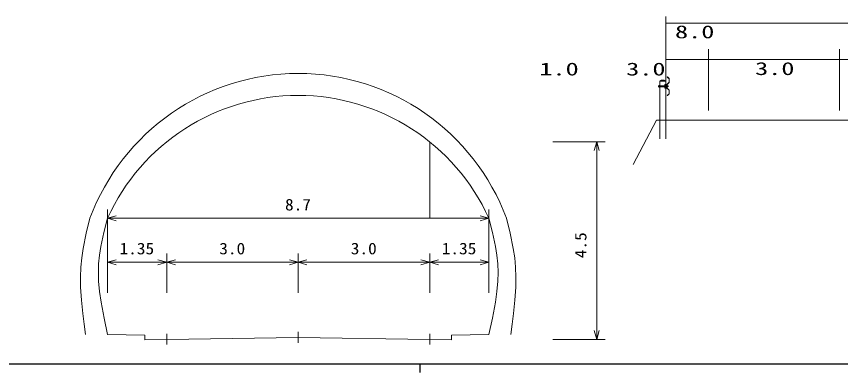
# Model space of a CAD drawing. Units: millimetres, scale not verified, with parts at other scales. Extents: x 65024 to 705024, y 2827 to 362827.
# Drawn here: x 147034 to 241025, y 186826 to 227382 of the extents above; entities that cross this region are included whole.
import ezdxf
from ezdxf.enums import TextEntityAlignment as Align

# ---------------------------------------------------------------- set-up
doc = ezdxf.new("R2010")
doc.units = ezdxf.units.MM
doc.header["$LTSCALE"] = 1000
doc.linetypes.add('DASHED', pattern=[7.5, 6, -1.5])
doc.linetypes.add('LONG_DASHED_DOTTED', pattern=[15.25, 12, -1.5, 0.25, -1.5])
for name, color, linetype, lineweight in [('M-TTL-BAND', 7, 'Continuous', 25), ('S-BGD', 7, 'Continuous', 13), ('S-BGD-RSTR', 4, 'Continuous', 13)]:
    doc.layers.add(name, color=color, linetype=linetype, lineweight=lineweight)
doc.styles.add('ＭＳ ゴシック', font='')
doc.styles.get('ＭＳ ゴシック').set_extended_font_data('MS Gothic')

# ---------------------------------------------------------------- blocks, each defined once
blk = doc.blocks.new('BUHIN3')
at = {"layer": 'S-BGD'}
blk.add_lwpolyline([(-171.2, 118.3), (0, 0), (-207.7, 9.8)], dxfattribs=at)
blk = doc.blocks.new('BUHIN4')
at = {"layer": 'S-BGD'}
blk.add_lwpolyline([(171.2, -118.3), (0, 0), (207.7, -9.8)], dxfattribs=at)

msp = doc.modelspace()

# ---------------------------------------------------------------- linework, layer by layer
at = {"layer": 'M-TTL-BAND'}
for p, q in [((65024, 187826), (604024, 187826)), ((193024, 187826), (193024, 186826))]:
    msp.add_line(p, q, dxfattribs=at)
at = {"layer": 'S-BGD'}
for p, q in [((194167, 204392), (194167, 213098)), ((213223, 213098), (213223, 190598)), ((157417, 195892), (157417, 205392)), ((200917, 205392), (200917, 195892)), ((157417, 204392), (200917, 204392)), ((164167, 200392), (164167, 195892)), ((179167, 200392), (179167, 195892)), ((194167, 200392), (194167, 195892)), ((157417, 199392), (164167, 199392)), ((164167, 199392), (179167, 199392)), ((179167, 199392), (194167, 199392)), ((194167, 199392), (200917, 199392)), ((161667, 191060), (157417, 191145)), ((161667, 190560), (161667, 191060)), ((164167, 191248), (164167, 189998)), ((179167, 190823), (164167, 190598)), ((179167, 191473), (179167, 190223)), ((194167, 190598), (179167, 190823)), ((194167, 191248), (194167, 189998)), ((196667, 191060), (200917, 191145)), ((196667, 190560), (196667, 191060)), ((164167, 190598), (161667, 190560)), ((194167, 190598), (196667, 190560)), ((214175, 190598), (208223, 190598))]:
    msp.add_line(p, q, dxfattribs=at)
for points in [[(212936, 212098), (213223, 213098), (213508, 212098)], [(155417, 204392), (154999, 202682), (154639, 200957), (154475, 199895), (154370, 198820), (154328, 197680), (154346, 196537), (154441, 195051), (154598, 193551), (154752, 192348), (154917, 191145)], [(157417, 204392), (157007, 202788), (156658, 201181), (156501, 200189), (156404, 199195), (156375, 198218), (156406, 197229), (156512, 196040), (156680, 194838), (157020, 192998), (157417, 191145)], [(200917, 204392), (201327, 202788), (201676, 201181), (201834, 200189), (201931, 199195), (201960, 198218), (201928, 197229), (201823, 196040), (201655, 194838), (201314, 192998), (200917, 191145)], [(202917, 204392), (203336, 202682), (203696, 200957), (203860, 199895), (203965, 198820), (204007, 197680), (203989, 196537), (203894, 195051), (203737, 193551), (203583, 192348), (203417, 191145)], [(213511, 191598), (213223, 190598), (212938, 191598)]]:
    msp.add_lwpolyline(points, dxfattribs=at)
for centre, radius, start, end in [((179167, 195550), 25343, 20.42175, 159.57825), ((179167, 194497), 23895, 24.46301, 155.53699)]:
    msp.add_arc(centre, radius, start, end, dxfattribs=at)
at = {"layer": 'S-BGD-RSTR'}
for p, q in [((221093, 227382), (221093, 219122)), ((221093, 226623), (260876, 226623)), ((225981, 223673), (225981, 216677)), ((240900, 223673), (240900, 216677)), ((221093, 222493), (260876, 222493)), ((220407, 220034), (220407, 215834)), ((221093, 220034), (220407, 220034)), ((220407, 220004), (221093, 220004)), ((221093, 220034), (221093, 219644)), ((221270, 220484), (221290, 220504)), ((221270, 220484), (221462, 220292)), ((221290, 220504), (221490, 220304)), ((221462, 220292), (221462, 219890)), ((221490, 220304), (221490, 219879)), ((220268, 219374), (220268, 219494)), ((220388, 219538), (220292, 219538)), ((220292, 219331), (220292, 219538)), ((220388, 219331), (220292, 219331)), ((220388, 219554), (220388, 219314)), ((220407, 219314), (220388, 219314)), ((220976, 219224), (220976, 219644)), ((221180, 219644), (220976, 219644)), ((221180, 219224), (220976, 219224)), ((221093, 215834), (221093, 219224)), ((221462, 219890), (221180, 219608)), ((221180, 219644), (221180, 219224)), ((221180, 219260), (221462, 218978)), ((221490, 219879), (221208, 219597)), ((221208, 219597), (221208, 219272)), ((221208, 219538), (221286, 219538)), ((221286, 219331), (221208, 219331)), ((221208, 219272), (221490, 218990)), ((221286, 219538), (221286, 219331)), ((221462, 218576), (221270, 218384)), ((221270, 218384), (221290, 218365)), ((221490, 218565), (221290, 218365)), ((221462, 218978), (221462, 218576)), ((221490, 218990), (221490, 218565)), ((220052, 215581), (217370, 210524)), ((220052, 215581), (262106, 215581)), ((208223, 213098), (214175, 213098))]:
    msp.add_line(p, q, dxfattribs=at)
at = {"layer": 'S-BGD-RSTR', "linetype": 'LONG_DASHED_DOTTED'}
msp.add_line((220207, 219434), (221425, 219434), dxfattribs=at)
at = {"layer": 'S-BGD-RSTR', "linetype": 'DASHED'}
for p, q in [((221208, 219494), (220268, 219494)), ((221208, 219374), (220268, 219374)), ((220407, 219554), (220388, 219554)), ((220407, 215834), (220407, 213434)), ((221093, 213434), (221093, 215834))]:
    msp.add_line(p, q, dxfattribs=at)
at = {"layer": 'S-BGD-RSTR'}
msp.add_arc((220750, 219542), 600, 55.14511, 124.85489, dxfattribs=at)

# ---------------------------------------------------------------- block references
at = {"xscale": 5, "yscale": 5, "rotation": 198.60744}
for name, p in [('BUHIN4', (200917, 204392)), ('BUHIN3', (157417, 204392)), ('BUHIN3', (157417, 199392)), ('BUHIN4', (164167, 199392)), ('BUHIN3', (164167, 199392)), ('BUHIN4', (179167, 199392)), ('BUHIN3', (179167, 199392)), ('BUHIN4', (194167, 199392)), ('BUHIN3', (194167, 199392)), ('BUHIN4', (200917, 199392))]:
    msp.add_blockref(name, p, dxfattribs=at)

# ---------------------------------------------------------------- texts
at = {"layer": 'S-BGD', "style": 'ＭＳ ゴシック', "width": 1.1}
for s, p in [('8.7', (177661, 204892)), ('1.35', (158786, 199892)), ('3.0', (170161, 199892)), ('3.0', (185161, 199892)), ('1.35', (195536, 199892))]:
    msp.add_text(s, height=1320, dxfattribs=at).set_placement(p, align=Align.BOTTOM_LEFT)
msp.add_text('4.5', height=1320, rotation=90, dxfattribs=at).set_placement((212438, 199841), align=Align.BOTTOM_LEFT)
at = {"layer": 'S-BGD-RSTR', "style": 'ＭＳ ゴシック', "width": 1.5}
for s, p in [('8.0', (222149, 224460)), ('1.0', (206673, 220224)), ('3.0', (216576, 220224)), ('3.0', (231282, 220274))]:
    msp.add_text(s, height=1466, dxfattribs=at).set_placement(p, align=Align.BOTTOM_LEFT)

doc.saveas('drawing.dxf')
